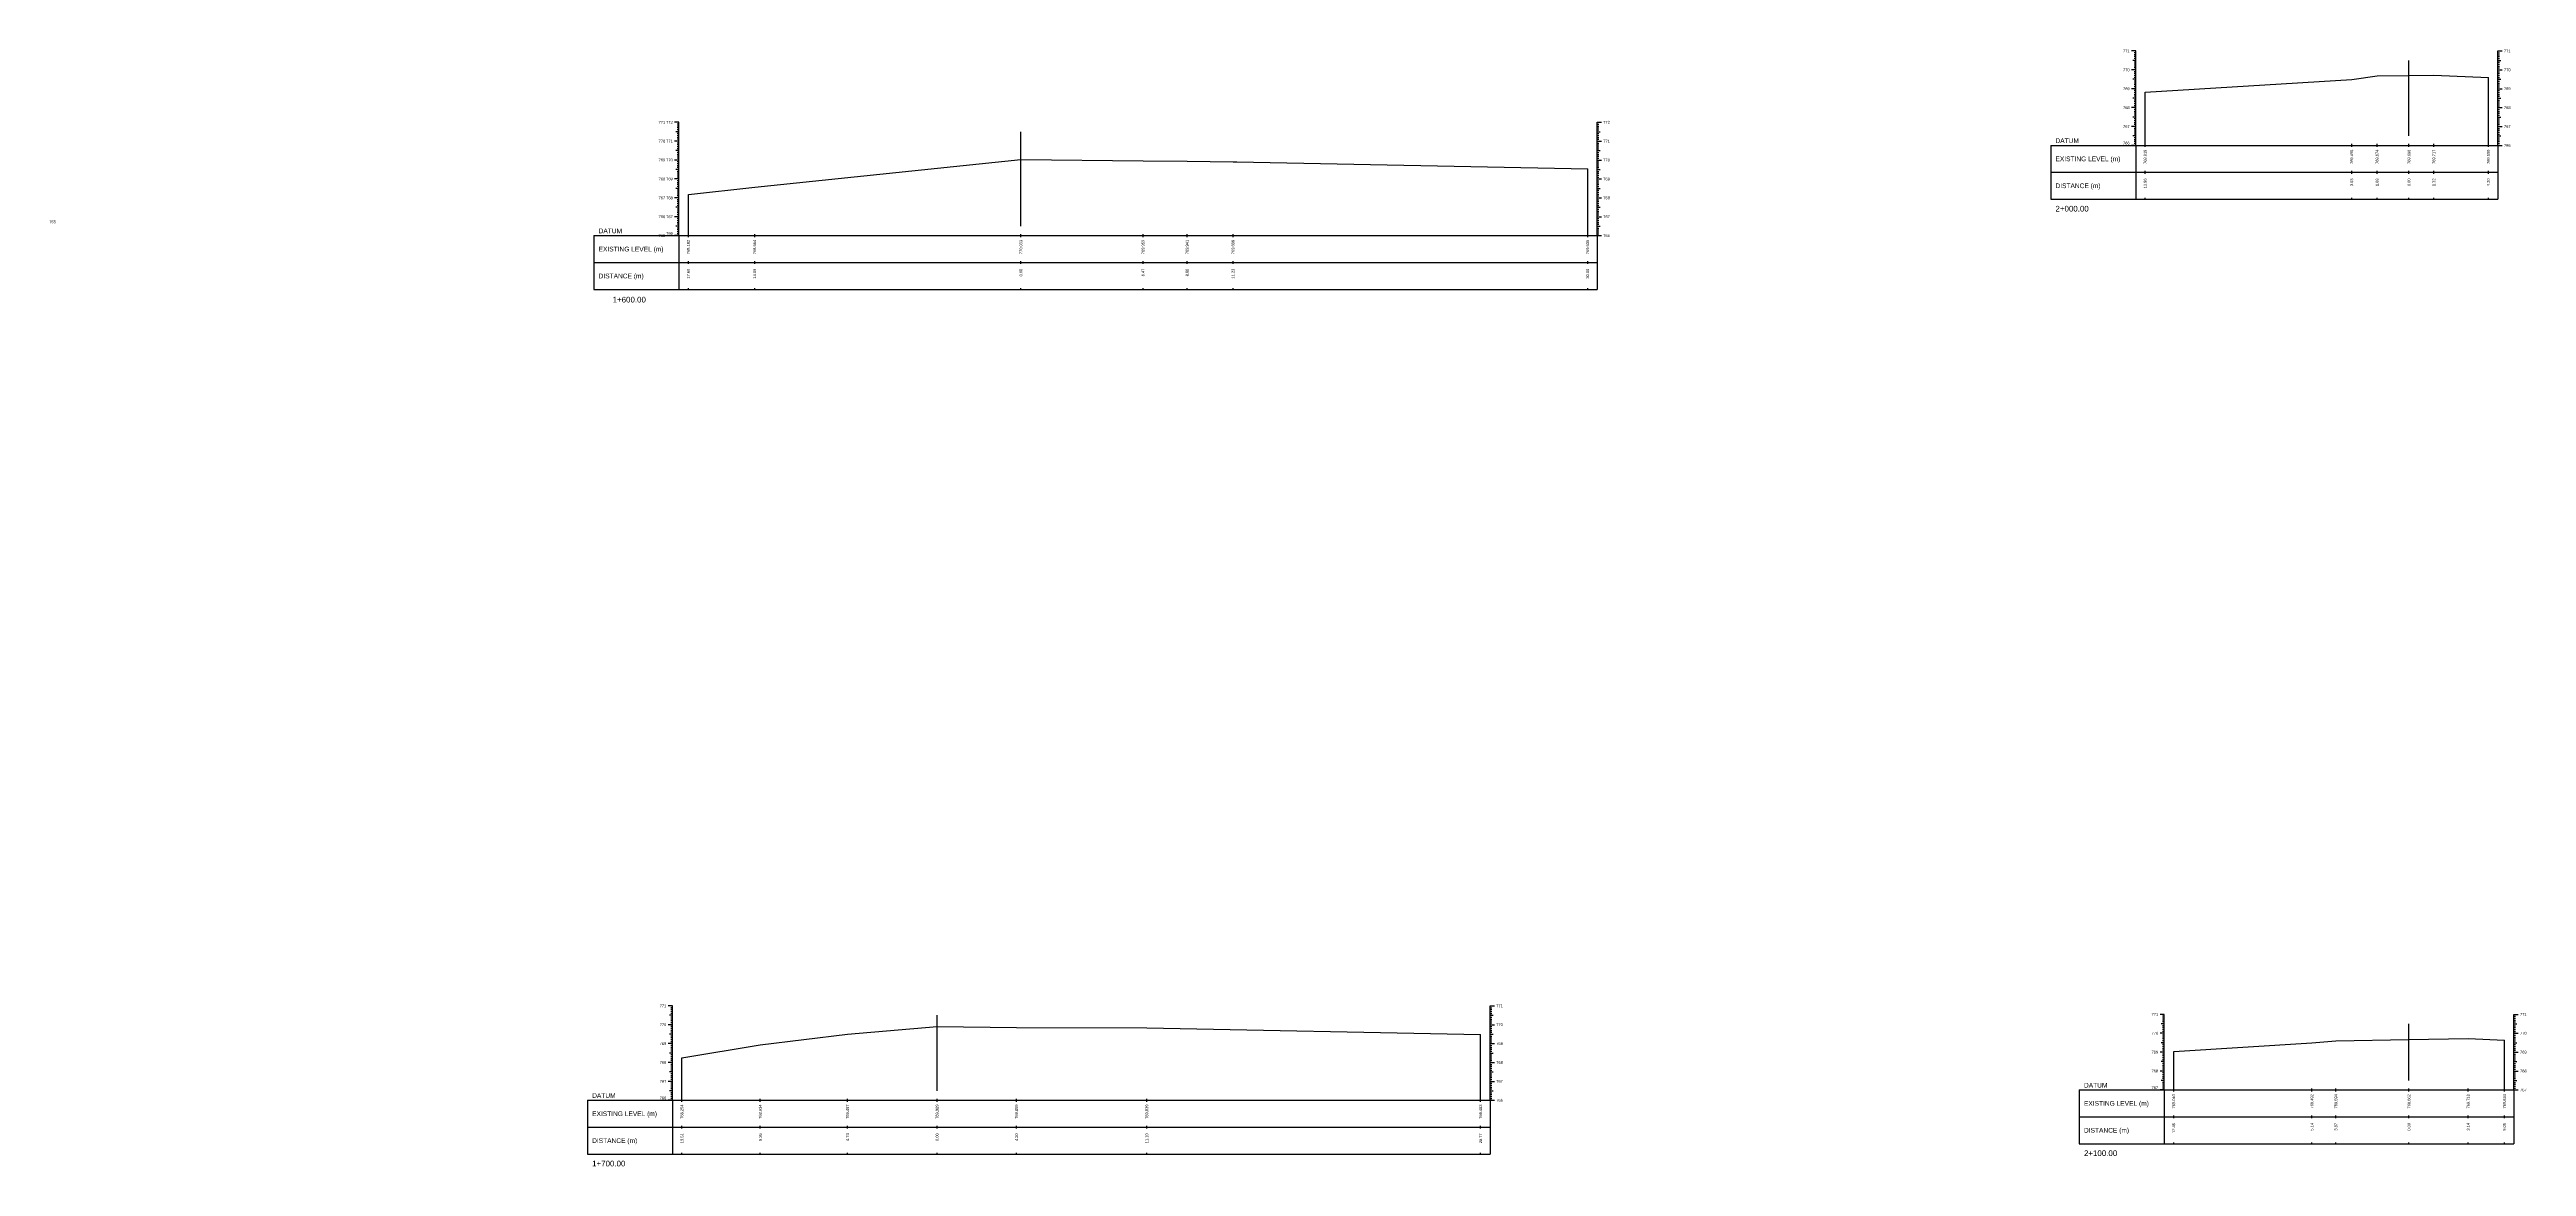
# Model space of a CAD drawing. Header units: millimetres. Extents: x 505 to 14020, y 627 to 6964.
# Drawn here: x 10877 to 12189, y 5704 to 6295 of the extents above; entities that cross this region are included whole.
import ezdxf
from ezdxf.enums import TextEntityAlignment as Align

# ---------------------------------------------------------------- set-up
doc = ezdxf.new("R2010")
doc.units = ezdxf.units.MM
for name, color, linetype in [('CL', 4, 'Continuous'), ('CS_Drawing', 7, 'Continuous'), ('GL', 3, 'Continuous')]:
    doc.layers.add(name, color=color, linetype=linetype)
doc.styles.get("Standard").update_dxf_attribs({"font": 'arial.ttf'})

msp = doc.modelspace()

# ---------------------------------------------------------------- linework, layer by layer
at = {"layer": 'CL', "ltscale": 10}
for p, q in [((12126.311, 6249.098), (12126.311, 6289.098)), ((11391.616, 6201.337), (11391.616, 6251.337)), ((11347.294, 5743.625), (11347.294, 5783.625)), ((12126.311, 5749.098), (12126.311, 5779.098))]:
    msp.add_line(p, q, dxfattribs=at)
at = {"layer": 'CS_Drawing'}
for p, q in [((11981.711, 6294.098), (11979.461, 6294.098)), ((11981.711, 6294.098), (11980.136, 6294.098)), ((11981.711, 6294.098), (11980.811, 6294.098)), ((11981.711, 6293.098), (11980.811, 6293.098)), ((11981.711, 6244.098), (11981.711, 6294.098)), ((12173.347, 6294.098), (12175.597, 6294.098)), ((12173.347, 6294.098), (12174.922, 6294.098)), ((12173.347, 6294.098), (12174.247, 6294.098)), ((12173.347, 6244.098), (12173.347, 6294.098)), ((12173.347, 6293.098), (12174.247, 6293.098)), ((11981.711, 6284.098), (11979.461, 6284.098)), ((11981.711, 6289.098), (11980.136, 6289.098)), ((11981.711, 6284.098), (11980.136, 6284.098)), ((11981.711, 6292.098), (11980.811, 6292.098)), ((11981.711, 6291.098), (11980.811, 6291.098)), ((11981.711, 6290.098), (11980.811, 6290.098)), ((11981.711, 6289.098), (11980.811, 6289.098)), ((11981.711, 6288.098), (11980.811, 6288.098)), ((11981.711, 6287.098), (11980.811, 6287.098)), ((11981.711, 6286.098), (11980.811, 6286.098)), ((11981.711, 6285.098), (11980.811, 6285.098)), ((11981.711, 6284.098), (11980.811, 6284.098)), ((11981.711, 6283.098), (11980.811, 6283.098)), ((11981.711, 6282.098), (11980.811, 6282.098)), ((11981.711, 6281.098), (11980.811, 6281.098)), ((11981.711, 6280.098), (11980.811, 6280.098)), ((12168.347, 6244.098), (12168.347, 6279.998)), ((12173.347, 6292.098), (12174.247, 6292.098)), ((12173.347, 6291.098), (12174.247, 6291.098)), ((12173.347, 6290.098), (12174.247, 6290.098)), ((12173.347, 6289.098), (12174.922, 6289.098)), ((12173.347, 6289.098), (12174.247, 6289.098)), ((12173.347, 6288.098), (12174.247, 6288.098)), ((12173.347, 6287.098), (12174.247, 6287.098)), ((12173.347, 6286.098), (12174.247, 6286.098)), ((12173.347, 6285.098), (12174.247, 6285.098)), ((12173.347, 6284.098), (12175.597, 6284.098)), ((12173.347, 6284.098), (12174.922, 6284.098)), ((12173.347, 6284.098), (12174.247, 6284.098)), ((12173.347, 6283.098), (12174.247, 6283.098)), ((12173.347, 6282.098), (12174.247, 6282.098)), ((12173.347, 6281.098), (12174.247, 6281.098)), ((12173.347, 6280.098), (12174.247, 6280.098)), ((11981.711, 6274.098), (11979.461, 6274.098)), ((11981.711, 6279.098), (11980.136, 6279.098)), ((11981.711, 6274.098), (11980.136, 6274.098)), ((11981.711, 6269.098), (11980.136, 6269.098)), ((11981.711, 6279.098), (11980.811, 6279.098)), ((11981.711, 6278.098), (11980.811, 6278.098)), ((11981.711, 6277.098), (11980.811, 6277.098)), ((11981.711, 6276.098), (11980.811, 6276.098)), ((11981.711, 6275.098), (11980.811, 6275.098)), ((11981.711, 6274.098), (11980.811, 6274.098)), ((11981.711, 6273.098), (11980.811, 6273.098)), ((11981.711, 6272.098), (11980.811, 6272.098)), ((11981.711, 6271.098), (11980.811, 6271.098)), ((11981.711, 6270.098), (11980.811, 6270.098)), ((11981.711, 6269.098), (11980.811, 6269.098)), ((11981.711, 6268.098), (11980.811, 6268.098)), ((11981.711, 6267.098), (11980.811, 6267.098)), ((11986.711, 6244.098), (11986.711, 6272.288)), ((12173.347, 6279.098), (12174.922, 6279.098)), ((12173.347, 6279.098), (12174.247, 6279.098)), ((12173.347, 6278.098), (12174.247, 6278.098)), ((12173.347, 6277.098), (12174.247, 6277.098)), ((12173.347, 6276.098), (12174.247, 6276.098)), ((12173.347, 6275.098), (12174.247, 6275.098)), ((12173.347, 6274.098), (12175.597, 6274.098)), ((12173.347, 6274.098), (12174.922, 6274.098)), ((12173.347, 6274.098), (12174.247, 6274.098)), ((12173.347, 6273.098), (12174.247, 6273.098)), ((12173.347, 6272.098), (12174.247, 6272.098)), ((12173.347, 6271.098), (12174.247, 6271.098)), ((12173.347, 6270.098), (12174.247, 6270.098)), ((12173.347, 6269.098), (12174.922, 6269.098)), ((12173.347, 6269.098), (12174.247, 6269.098)), ((12173.347, 6268.098), (12174.247, 6268.098)), ((12173.347, 6267.098), (12174.247, 6267.098)), ((11210.616, 6256.337), (11208.366, 6256.337)), ((11210.616, 6256.337), (11209.041, 6256.337)), ((11210.616, 6256.337), (11209.716, 6256.337)), ((11210.616, 6255.337), (11209.716, 6255.337)), ((11210.616, 6254.337), (11209.716, 6254.337)), ((11210.616, 6196.337), (11210.616, 6256.337)), ((11696.616, 6256.337), (11698.866, 6256.337)), ((11696.616, 6256.337), (11698.191, 6256.337)), ((11696.616, 6256.337), (11697.516, 6256.337)), ((11696.616, 6196.337), (11696.616, 6256.337)), ((11696.616, 6255.337), (11697.516, 6255.337)), ((11696.616, 6254.337), (11697.516, 6254.337)), ((11981.711, 6264.098), (11979.461, 6264.098)), ((11981.711, 6254.098), (11979.461, 6254.098)), ((11981.711, 6264.098), (11980.136, 6264.098)), ((11981.711, 6259.098), (11980.136, 6259.098)), ((11981.711, 6254.098), (11980.136, 6254.098)), ((11981.711, 6266.098), (11980.811, 6266.098)), ((11981.711, 6265.098), (11980.811, 6265.098)), ((11981.711, 6264.098), (11980.811, 6264.098)), ((11981.711, 6263.098), (11980.811, 6263.098)), ((11981.711, 6262.098), (11980.811, 6262.098)), ((11981.711, 6261.098), (11980.811, 6261.098)), ((11981.711, 6260.098), (11980.811, 6260.098)), ((11981.711, 6259.098), (11980.811, 6259.098)), ((11981.711, 6258.098), (11980.811, 6258.098)), ((11981.711, 6257.098), (11980.811, 6257.098)), ((11981.711, 6256.098), (11980.811, 6256.098)), ((11981.711, 6255.098), (11980.811, 6255.098)), ((11981.711, 6254.098), (11980.811, 6254.098)), ((12173.347, 6266.098), (12174.247, 6266.098)), ((12173.347, 6265.098), (12174.247, 6265.098)), ((12173.347, 6264.098), (12175.597, 6264.098)), ((12173.347, 6264.098), (12174.922, 6264.098)), ((12173.347, 6264.098), (12174.247, 6264.098)), ((12173.347, 6263.098), (12174.247, 6263.098)), ((12173.347, 6262.098), (12174.247, 6262.098)), ((12173.347, 6261.098), (12174.247, 6261.098)), ((12173.347, 6260.098), (12174.247, 6260.098)), ((12173.347, 6259.098), (12174.922, 6259.098)), ((12173.347, 6259.098), (12174.247, 6259.098)), ((12173.347, 6258.098), (12174.247, 6258.098)), ((12173.347, 6257.098), (12174.247, 6257.098)), ((12173.347, 6256.098), (12174.247, 6256.098)), ((12173.347, 6255.098), (12174.247, 6255.098)), ((12173.347, 6254.098), (12175.597, 6254.098)), ((12173.347, 6254.098), (12174.922, 6254.098)), ((12173.347, 6254.098), (12174.247, 6254.098)), ((11210.616, 6246.337), (11208.366, 6246.337)), ((11210.616, 6251.337), (11209.041, 6251.337)), ((11210.616, 6246.337), (11209.041, 6246.337)), ((11210.616, 6241.337), (11209.041, 6241.337)), ((11210.616, 6253.337), (11209.716, 6253.337)), ((11210.616, 6252.337), (11209.716, 6252.337)), ((11210.616, 6251.337), (11209.716, 6251.337)), ((11210.616, 6250.337), (11209.716, 6250.337)), ((11210.616, 6249.337), (11209.716, 6249.337)), ((11210.616, 6248.337), (11209.716, 6248.337)), ((11210.616, 6247.337), (11209.716, 6247.337)), ((11210.616, 6246.337), (11209.716, 6246.337)), ((11210.616, 6245.337), (11209.716, 6245.337)), ((11210.616, 6244.337), (11209.716, 6244.337)), ((11210.616, 6243.337), (11209.716, 6243.337)), ((11210.616, 6242.337), (11209.716, 6242.337)), ((11210.616, 6241.337), (11209.716, 6241.337)), ((11696.616, 6253.337), (11697.516, 6253.337)), ((11696.616, 6252.337), (11697.516, 6252.337)), ((11696.616, 6251.337), (11698.191, 6251.337)), ((11696.616, 6251.337), (11697.516, 6251.337)), ((11696.616, 6250.337), (11697.516, 6250.337)), ((11696.616, 6249.337), (11697.516, 6249.337)), ((11696.616, 6248.337), (11697.516, 6248.337)), ((11696.616, 6247.337), (11697.516, 6247.337)), ((11696.616, 6246.337), (11698.866, 6246.337)), ((11696.616, 6246.337), (11698.191, 6246.337)), ((11696.616, 6246.337), (11697.516, 6246.337)), ((11696.616, 6245.337), (11697.516, 6245.337)), ((11696.616, 6244.337), (11697.516, 6244.337)), ((11696.616, 6243.337), (11697.516, 6243.337)), ((11696.616, 6242.337), (11697.516, 6242.337)), ((11696.616, 6241.337), (11698.191, 6241.337)), ((11696.616, 6241.337), (11697.516, 6241.337)), ((11936.711, 6244.098), (11981.711, 6244.098)), ((11936.711, 6244.098), (11936.711, 6215.598)), ((11981.711, 6244.098), (11979.461, 6244.098)), ((11981.711, 6249.098), (11980.136, 6249.098)), ((11981.711, 6244.098), (11980.136, 6244.098)), ((11981.711, 6253.098), (11980.811, 6253.098)), ((11981.711, 6252.098), (11980.811, 6252.098)), ((11981.711, 6251.098), (11980.811, 6251.098)), ((11981.711, 6250.098), (11980.811, 6250.098)), ((11981.711, 6249.098), (11980.811, 6249.098)), ((11981.711, 6248.098), (11980.811, 6248.098)), ((11981.711, 6247.098), (11980.811, 6247.098)), ((11981.711, 6246.098), (11980.811, 6246.098)), ((11981.711, 6245.098), (11980.811, 6245.098)), ((11981.711, 6244.098), (11980.811, 6244.098)), ((11981.711, 6244.098), (12173.347, 6244.098)), ((11981.711, 6244.098), (11981.711, 6215.598)), ((11986.711, 6243.348), (11986.711, 6244.848)), ((12096.019, 6243.348), (12096.019, 6244.848)), ((12109.463, 6243.348), (12109.463, 6244.848)), ((12126.311, 6243.348), (12126.311, 6244.848)), ((12139.493, 6243.348), (12139.493, 6244.848)), ((12168.347, 6243.348), (12168.347, 6244.848)), ((12173.347, 6253.098), (12174.247, 6253.098)), ((12173.347, 6252.098), (12174.247, 6252.098)), ((12173.347, 6251.098), (12174.247, 6251.098)), ((12173.347, 6250.098), (12174.247, 6250.098)), ((12173.347, 6249.098), (12174.922, 6249.098)), ((12173.347, 6249.098), (12174.247, 6249.098)), ((12173.347, 6248.098), (12174.247, 6248.098)), ((12173.347, 6247.098), (12174.247, 6247.098)), ((12173.347, 6246.098), (12174.247, 6246.098)), ((12173.347, 6245.098), (12174.247, 6245.098)), ((12173.347, 6244.098), (12175.597, 6244.098)), ((12173.347, 6244.098), (12174.922, 6244.098)), ((12173.347, 6244.098), (12174.247, 6244.098)), ((12173.347, 6244.098), (12173.347, 6215.598)), ((11210.616, 6236.337), (11208.366, 6236.337)), ((11210.616, 6236.337), (11209.041, 6236.337)), ((11210.616, 6231.337), (11209.041, 6231.337)), ((11210.616, 6240.337), (11209.716, 6240.337)), ((11210.616, 6239.337), (11209.716, 6239.337)), ((11210.616, 6238.337), (11209.716, 6238.337)), ((11210.616, 6237.337), (11209.716, 6237.337)), ((11210.616, 6236.337), (11209.716, 6236.337)), ((11210.616, 6235.337), (11209.716, 6235.337)), ((11210.616, 6234.337), (11209.716, 6234.337)), ((11210.616, 6233.337), (11209.716, 6233.337)), ((11210.616, 6232.337), (11209.716, 6232.337)), ((11210.616, 6231.337), (11209.716, 6231.337)), ((11210.616, 6230.337), (11209.716, 6230.337)), ((11210.616, 6229.337), (11209.716, 6229.337)), ((11210.616, 6228.337), (11209.716, 6228.337)), ((11210.616, 6227.337), (11209.716, 6227.337)), ((11691.616, 6196.337), (11691.616, 6231.687)), ((11696.616, 6240.337), (11697.516, 6240.337)), ((11696.616, 6239.337), (11697.516, 6239.337)), ((11696.616, 6238.337), (11697.516, 6238.337)), ((11696.616, 6237.337), (11697.516, 6237.337)), ((11696.616, 6236.337), (11698.866, 6236.337)), ((11696.616, 6236.337), (11698.191, 6236.337)), ((11696.616, 6236.337), (11697.516, 6236.337)), ((11696.616, 6235.337), (11697.516, 6235.337)), ((11696.616, 6234.337), (11697.516, 6234.337)), ((11696.616, 6233.337), (11697.516, 6233.337)), ((11696.616, 6232.337), (11697.516, 6232.337)), ((11696.616, 6231.337), (11698.191, 6231.337)), ((11696.616, 6231.337), (11697.516, 6231.337)), ((11696.616, 6230.337), (11697.516, 6230.337)), ((11696.616, 6229.337), (11697.516, 6229.337)), ((11696.616, 6228.337), (11697.516, 6228.337)), ((11696.616, 6227.337), (11697.516, 6227.337)), ((11936.711, 6229.848), (11981.711, 6229.848)), ((11981.711, 6229.848), (12173.347, 6229.848)), ((11981.711, 6229.848), (12173.347, 6229.848)), ((11986.711, 6229.098), (11986.711, 6230.598)), ((12096.019, 6229.098), (12096.019, 6230.598)), ((12109.463, 6229.098), (12109.463, 6230.598)), ((12126.311, 6229.098), (12126.311, 6230.598)), ((12139.493, 6229.098), (12139.493, 6230.598)), ((12168.347, 6229.098), (12168.347, 6230.598)), ((11210.616, 6226.337), (11208.366, 6226.337)), ((11210.616, 6216.337), (11208.366, 6216.337)), ((11210.616, 6226.337), (11209.041, 6226.337)), ((11210.616, 6221.337), (11209.041, 6221.337)), ((11210.616, 6216.337), (11209.041, 6216.337)), ((11210.616, 6226.337), (11209.716, 6226.337)), ((11210.616, 6225.337), (11209.716, 6225.337)), ((11210.616, 6224.337), (11209.716, 6224.337)), ((11210.616, 6223.337), (11209.716, 6223.337)), ((11210.616, 6222.337), (11209.716, 6222.337)), ((11210.616, 6221.337), (11209.716, 6221.337)), ((11210.616, 6220.337), (11209.716, 6220.337)), ((11210.616, 6219.337), (11209.716, 6219.337)), ((11210.616, 6218.337), (11209.716, 6218.337)), ((11210.616, 6217.337), (11209.716, 6217.337)), ((11210.616, 6216.337), (11209.716, 6216.337)), ((11210.616, 6215.337), (11209.716, 6215.337)), ((11210.616, 6214.337), (11209.716, 6214.337)), ((11215.616, 6196.337), (11215.616, 6218.157)), ((11696.616, 6226.337), (11698.866, 6226.337)), ((11696.616, 6226.337), (11698.191, 6226.337)), ((11696.616, 6226.337), (11697.516, 6226.337)), ((11696.616, 6225.337), (11697.516, 6225.337)), ((11696.616, 6224.337), (11697.516, 6224.337)), ((11696.616, 6223.337), (11697.516, 6223.337)), ((11696.616, 6222.337), (11697.516, 6222.337)), ((11696.616, 6221.337), (11698.191, 6221.337)), ((11696.616, 6221.337), (11697.516, 6221.337)), ((11696.616, 6220.337), (11697.516, 6220.337)), ((11696.616, 6219.337), (11697.516, 6219.337)), ((11696.616, 6218.337), (11697.516, 6218.337)), ((11696.616, 6217.337), (11697.516, 6217.337)), ((11696.616, 6216.337), (11698.866, 6216.337)), ((11696.616, 6216.337), (11698.191, 6216.337)), ((11696.616, 6216.337), (11697.516, 6216.337)), ((11696.616, 6215.337), (11697.516, 6215.337)), ((11696.616, 6214.337), (11697.516, 6214.337)), ((11936.711, 6215.598), (11981.711, 6215.598)), ((11981.711, 6215.598), (12173.347, 6215.598)), ((11986.711, 6215.598), (11986.711, 6216.348)), ((12096.019, 6215.598), (12096.019, 6216.348)), ((12109.463, 6215.598), (12109.463, 6216.348)), ((12126.311, 6215.598), (12126.311, 6216.348)), ((12139.493, 6215.598), (12139.493, 6216.348)), ((12168.347, 6215.598), (12168.347, 6216.348)), ((11210.616, 6206.337), (11208.366, 6206.337)), ((11210.616, 6211.337), (11209.041, 6211.337)), ((11210.616, 6206.337), (11209.041, 6206.337)), ((11210.616, 6201.337), (11209.041, 6201.337)), ((11210.616, 6213.337), (11209.716, 6213.337)), ((11210.616, 6212.337), (11209.716, 6212.337)), ((11210.616, 6211.337), (11209.716, 6211.337)), ((11210.616, 6210.337), (11209.716, 6210.337)), ((11210.616, 6209.337), (11209.716, 6209.337)), ((11210.616, 6208.337), (11209.716, 6208.337)), ((11210.616, 6207.337), (11209.716, 6207.337)), ((11210.616, 6206.337), (11209.716, 6206.337)), ((11210.616, 6205.337), (11209.716, 6205.337)), ((11210.616, 6204.337), (11209.716, 6204.337)), ((11210.616, 6203.337), (11209.716, 6203.337)), ((11210.616, 6202.337), (11209.716, 6202.337)), ((11210.616, 6201.337), (11209.716, 6201.337)), ((11696.616, 6213.337), (11697.516, 6213.337)), ((11696.616, 6212.337), (11697.516, 6212.337)), ((11696.616, 6211.337), (11698.191, 6211.337)), ((11696.616, 6211.337), (11697.516, 6211.337)), ((11696.616, 6210.337), (11697.516, 6210.337)), ((11696.616, 6209.337), (11697.516, 6209.337)), ((11696.616, 6208.337), (11697.516, 6208.337)), ((11696.616, 6207.337), (11697.516, 6207.337)), ((11696.616, 6206.337), (11698.866, 6206.337)), ((11696.616, 6206.337), (11698.191, 6206.337)), ((11696.616, 6206.337), (11697.516, 6206.337)), ((11696.616, 6205.337), (11697.516, 6205.337)), ((11696.616, 6204.337), (11697.516, 6204.337)), ((11696.616, 6203.337), (11697.516, 6203.337)), ((11696.616, 6202.337), (11697.516, 6202.337)), ((11696.616, 6201.337), (11698.191, 6201.337)), ((11696.616, 6201.337), (11697.516, 6201.337)), ((11165.616, 6196.337), (11210.616, 6196.337)), ((11165.616, 6196.337), (11165.616, 6167.837)), ((11196.616, 6196.337), (11198.866, 6196.337)), ((11196.616, 6196.337), (11198.191, 6196.337)), ((11196.616, 6196.337), (11197.516, 6196.337)), ((11210.616, 6196.337), (11208.366, 6196.337)), ((11210.616, 6196.337), (11209.041, 6196.337)), ((11210.616, 6200.337), (11209.716, 6200.337)), ((11210.616, 6199.337), (11209.716, 6199.337)), ((11210.616, 6198.337), (11209.716, 6198.337)), ((11210.616, 6197.337), (11209.716, 6197.337)), ((11210.616, 6196.337), (11209.716, 6196.337)), ((11210.616, 6196.337), (11696.616, 6196.337)), ((11210.616, 6196.337), (11210.616, 6167.837)), ((11215.616, 6195.587), (11215.616, 6197.087)), ((11250.716, 6195.587), (11250.716, 6197.087)), ((11391.612, 6195.587), (11391.612, 6197.087)), ((11456.289, 6195.587), (11456.289, 6197.087)), ((11479.62, 6195.587), (11479.62, 6197.087)), ((11503.899, 6195.587), (11503.899, 6197.087)), ((11691.616, 6195.587), (11691.616, 6197.087)), ((11696.616, 6200.337), (11697.516, 6200.337)), ((11696.616, 6199.337), (11697.516, 6199.337)), ((11696.616, 6198.337), (11697.516, 6198.337)), ((11696.616, 6197.337), (11697.516, 6197.337)), ((11696.616, 6196.337), (11698.866, 6196.337)), ((11696.616, 6196.337), (11698.191, 6196.337)), ((11696.616, 6196.337), (11697.516, 6196.337)), ((11696.616, 6196.337), (11696.616, 6167.837)), ((11165.616, 6182.087), (11210.616, 6182.087)), ((11210.616, 6182.087), (11696.616, 6182.087)), ((11210.616, 6182.087), (11696.616, 6182.087)), ((11215.616, 6181.337), (11215.616, 6182.837)), ((11250.716, 6181.337), (11250.716, 6182.837)), ((11391.612, 6181.337), (11391.612, 6182.837)), ((11456.289, 6181.337), (11456.289, 6182.837)), ((11479.62, 6181.337), (11479.62, 6182.837)), ((11503.899, 6181.337), (11503.899, 6182.837)), ((11691.616, 6181.337), (11691.616, 6182.837)), ((11165.616, 6167.837), (11210.616, 6167.837)), ((11210.616, 6167.837), (11696.616, 6167.837)), ((11215.616, 6167.837), (11215.616, 6168.587)), ((11250.716, 6167.837), (11250.716, 6168.587)), ((11391.612, 6167.837), (11391.612, 6168.587)), ((11456.289, 6167.837), (11456.289, 6168.587)), ((11479.62, 6167.837), (11479.62, 6168.587)), ((11503.899, 6167.837), (11503.899, 6168.587)), ((11691.616, 6167.837), (11691.616, 6168.587)), ((11207.194, 5788.625), (11204.944, 5788.625)), ((11207.194, 5788.625), (11205.619, 5788.625)), ((11207.194, 5783.625), (11205.619, 5783.625)), ((11207.194, 5788.625), (11206.294, 5788.625)), ((11207.194, 5787.625), (11206.294, 5787.625)), ((11207.194, 5786.625), (11206.294, 5786.625)), ((11207.194, 5785.625), (11206.294, 5785.625)), ((11207.194, 5784.625), (11206.294, 5784.625)), ((11207.194, 5783.625), (11206.294, 5783.625)), ((11207.194, 5782.625), (11206.294, 5782.625)), ((11207.194, 5781.625), (11206.294, 5781.625)), ((11207.194, 5738.625), (11207.194, 5788.625)), ((11639.97, 5788.625), (11642.22, 5788.625)), ((11639.97, 5788.625), (11641.545, 5788.625)), ((11639.97, 5788.625), (11640.87, 5788.625)), ((11639.97, 5738.625), (11639.97, 5788.625)), ((11639.97, 5787.625), (11640.87, 5787.625)), ((11639.97, 5786.625), (11640.87, 5786.625)), ((11639.97, 5785.625), (11640.87, 5785.625)), ((11639.97, 5784.625), (11640.87, 5784.625)), ((11639.97, 5783.625), (11641.545, 5783.625)), ((11639.97, 5783.625), (11640.87, 5783.625)), ((11639.97, 5782.625), (11640.87, 5782.625)), ((11639.97, 5781.625), (11640.87, 5781.625)), ((11996.811, 5784.098), (11994.561, 5784.098)), ((11996.811, 5784.098), (11995.236, 5784.098)), ((11996.811, 5783.098), (11995.911, 5783.098)), ((11996.811, 5782.098), (11995.911, 5782.098)), ((11996.811, 5744.098), (11996.811, 5784.098)), ((12181.841, 5784.098), (12184.091, 5784.098)), ((12181.841, 5784.098), (12183.416, 5784.098)), ((12181.841, 5744.098), (12181.841, 5784.098)), ((12181.841, 5783.098), (12182.741, 5783.098)), ((12181.841, 5782.098), (12182.741, 5782.098)), ((11207.194, 5778.625), (11204.944, 5778.625)), ((11207.194, 5768.625), (11204.944, 5768.625)), ((11207.194, 5778.625), (11205.619, 5778.625)), ((11207.194, 5773.625), (11205.619, 5773.625)), ((11207.194, 5768.625), (11205.619, 5768.625)), ((11207.194, 5780.625), (11206.294, 5780.625)), ((11207.194, 5779.625), (11206.294, 5779.625)), ((11207.194, 5778.625), (11206.294, 5778.625)), ((11207.194, 5777.625), (11206.294, 5777.625)), ((11207.194, 5776.625), (11206.294, 5776.625)), ((11207.194, 5775.625), (11206.294, 5775.625)), ((11207.194, 5774.625), (11206.294, 5774.625)), ((11207.194, 5773.625), (11206.294, 5773.625)), ((11207.194, 5772.625), (11206.294, 5772.625)), ((11207.194, 5771.625), (11206.294, 5771.625)), ((11207.194, 5770.625), (11206.294, 5770.625)), ((11207.194, 5769.625), (11206.294, 5769.625)), ((11207.194, 5768.625), (11206.294, 5768.625)), ((11634.97, 5738.625), (11634.97, 5773.455)), ((11639.97, 5780.625), (11640.87, 5780.625)), ((11639.97, 5779.625), (11640.87, 5779.625)), ((11639.97, 5778.625), (11642.22, 5778.625)), ((11639.97, 5778.625), (11641.545, 5778.625)), ((11639.97, 5778.625), (11640.87, 5778.625)), ((11639.97, 5777.625), (11640.87, 5777.625)), ((11639.97, 5776.625), (11640.87, 5776.625)), ((11639.97, 5775.625), (11640.87, 5775.625)), ((11639.97, 5774.625), (11640.87, 5774.625)), ((11639.97, 5773.625), (11641.545, 5773.625)), ((11639.97, 5773.625), (11640.87, 5773.625)), ((11639.97, 5772.625), (11640.87, 5772.625)), ((11639.97, 5771.625), (11640.87, 5771.625)), ((11639.97, 5770.625), (11640.87, 5770.625)), ((11639.97, 5769.625), (11640.87, 5769.625)), ((11639.97, 5768.625), (11642.22, 5768.625)), ((11639.97, 5768.625), (11641.545, 5768.625)), ((11639.97, 5768.625), (11640.87, 5768.625)), ((11996.811, 5774.098), (11994.561, 5774.098)), ((11996.811, 5779.098), (11995.236, 5779.098)), ((11996.811, 5774.098), (11995.236, 5774.098)), ((11996.811, 5769.098), (11995.236, 5769.098)), ((11996.811, 5781.098), (11995.911, 5781.098)), ((11996.811, 5780.098), (11995.911, 5780.098)), ((11996.811, 5779.098), (11995.911, 5779.098)), ((11996.811, 5778.098), (11995.911, 5778.098)), ((11996.811, 5777.098), (11995.911, 5777.098)), ((11996.811, 5776.098), (11995.911, 5776.098)), ((11996.811, 5775.098), (11995.911, 5775.098)), ((11996.811, 5774.098), (11995.911, 5774.098)), ((11996.811, 5773.098), (11995.911, 5773.098)), ((11996.811, 5772.098), (11995.911, 5772.098)), ((11996.811, 5771.098), (11995.911, 5771.098)), ((11996.811, 5770.098), (11995.911, 5770.098)), ((11996.811, 5769.098), (11995.911, 5769.098)), ((12176.841, 5744.098), (12176.841, 5770.438)), ((12181.841, 5781.098), (12182.741, 5781.098)), ((12181.841, 5780.098), (12182.741, 5780.098)), ((12181.841, 5779.098), (12183.416, 5779.098)), ((12181.841, 5779.098), (12182.741, 5779.098)), ((12181.841, 5778.098), (12182.741, 5778.098)), ((12181.841, 5777.098), (12182.741, 5777.098)), ((12181.841, 5776.098), (12182.741, 5776.098)), ((12181.841, 5775.098), (12182.741, 5775.098)), ((12181.841, 5774.098), (12184.091, 5774.098)), ((12181.841, 5774.098), (12183.416, 5774.098)), ((12181.841, 5774.098), (12182.741, 5774.098)), ((12181.841, 5773.098), (12182.741, 5773.098)), ((12181.841, 5772.098), (12182.741, 5772.098)), ((12181.841, 5771.098), (12182.741, 5771.098)), ((12181.841, 5770.098), (12182.741, 5770.098)), ((12181.841, 5769.098), (12183.416, 5769.098)), ((12181.841, 5769.098), (12182.741, 5769.098)), ((11207.194, 5758.625), (11204.944, 5758.625)), ((11207.194, 5763.625), (11205.619, 5763.625)), ((11207.194, 5758.625), (11205.619, 5758.625)), ((11207.194, 5767.625), (11206.294, 5767.625)), ((11207.194, 5766.625), (11206.294, 5766.625)), ((11207.194, 5765.625), (11206.294, 5765.625)), ((11207.194, 5764.625), (11206.294, 5764.625)), ((11207.194, 5763.625), (11206.294, 5763.625)), ((11207.194, 5762.625), (11206.294, 5762.625)), ((11207.194, 5761.625), (11206.294, 5761.625)), ((11207.194, 5760.625), (11206.294, 5760.625)), ((11207.194, 5759.625), (11206.294, 5759.625)), ((11207.194, 5758.625), (11206.294, 5758.625)), ((11207.194, 5757.625), (11206.294, 5757.625)), ((11207.194, 5756.625), (11206.294, 5756.625)), ((11207.194, 5755.625), (11206.294, 5755.625)), ((11212.194, 5738.625), (11212.194, 5761.165)), ((11639.97, 5767.625), (11640.87, 5767.625)), ((11639.97, 5766.625), (11640.87, 5766.625)), ((11639.97, 5765.625), (11640.87, 5765.625)), ((11639.97, 5764.625), (11640.87, 5764.625)), ((11639.97, 5763.625), (11641.545, 5763.625)), ((11639.97, 5763.625), (11640.87, 5763.625)), ((11639.97, 5762.625), (11640.87, 5762.625)), ((11639.97, 5761.625), (11640.87, 5761.625)), ((11639.97, 5760.625), (11640.87, 5760.625)), ((11639.97, 5759.625), (11640.87, 5759.625)), ((11639.97, 5758.625), (11642.22, 5758.625)), ((11639.97, 5758.625), (11641.545, 5758.625)), ((11639.97, 5758.625), (11640.87, 5758.625)), ((11639.97, 5757.625), (11640.87, 5757.625)), ((11639.97, 5756.625), (11640.87, 5756.625)), ((11639.97, 5755.625), (11640.87, 5755.625)), ((11996.811, 5764.098), (11994.561, 5764.098)), ((11996.811, 5764.098), (11995.236, 5764.098)), ((11996.811, 5759.098), (11995.236, 5759.098)), ((11996.811, 5768.098), (11995.911, 5768.098)), ((11996.811, 5767.098), (11995.911, 5767.098)), ((11996.811, 5766.098), (11995.911, 5766.098)), ((11996.811, 5765.098), (11995.911, 5765.098)), ((11996.811, 5764.098), (11995.911, 5764.098)), ((11996.811, 5763.098), (11995.911, 5763.098)), ((11996.811, 5762.098), (11995.911, 5762.098)), ((11996.811, 5761.098), (11995.911, 5761.098)), ((11996.811, 5760.098), (11995.911, 5760.098)), ((11996.811, 5759.098), (11995.911, 5759.098)), ((11996.811, 5758.098), (11995.911, 5758.098)), ((11996.811, 5757.098), (11995.911, 5757.098)), ((11996.811, 5756.098), (11995.911, 5756.098)), ((12001.811, 5744.098), (12001.811, 5764.498)), ((12181.841, 5768.098), (12182.741, 5768.098)), ((12181.841, 5767.098), (12182.741, 5767.098)), ((12181.841, 5766.098), (12182.741, 5766.098)), ((12181.841, 5765.098), (12182.741, 5765.098)), ((12181.841, 5764.098), (12184.091, 5764.098)), ((12181.841, 5764.098), (12183.416, 5764.098)), ((12181.841, 5764.098), (12182.741, 5764.098)), ((12181.841, 5763.098), (12182.741, 5763.098)), ((12181.841, 5762.098), (12182.741, 5762.098)), ((12181.841, 5761.098), (12182.741, 5761.098)), ((12181.841, 5760.098), (12182.741, 5760.098)), ((12181.841, 5759.098), (12183.416, 5759.098)), ((12181.841, 5759.098), (12182.741, 5759.098)), ((12181.841, 5758.098), (12182.741, 5758.098)), ((12181.841, 5757.098), (12182.741, 5757.098)), ((12181.841, 5756.098), (12182.741, 5756.098)), ((11207.194, 5748.625), (11204.944, 5748.625)), ((11207.194, 5753.625), (11205.619, 5753.625)), ((11207.194, 5748.625), (11205.619, 5748.625)), ((11207.194, 5743.625), (11205.619, 5743.625)), ((11207.194, 5754.625), (11206.294, 5754.625)), ((11207.194, 5753.625), (11206.294, 5753.625)), ((11207.194, 5752.625), (11206.294, 5752.625)), ((11207.194, 5751.625), (11206.294, 5751.625)), ((11207.194, 5750.625), (11206.294, 5750.625)), ((11207.194, 5749.625), (11206.294, 5749.625)), ((11207.194, 5748.625), (11206.294, 5748.625)), ((11207.194, 5747.625), (11206.294, 5747.625)), ((11207.194, 5746.625), (11206.294, 5746.625)), ((11207.194, 5745.625), (11206.294, 5745.625)), ((11207.194, 5744.625), (11206.294, 5744.625)), ((11207.194, 5743.625), (11206.294, 5743.625)), ((11207.194, 5742.625), (11206.294, 5742.625)), ((11639.97, 5754.625), (11640.87, 5754.625)), ((11639.97, 5753.625), (11641.545, 5753.625)), ((11639.97, 5753.625), (11640.87, 5753.625)), ((11639.97, 5752.625), (11640.87, 5752.625)), ((11639.97, 5751.625), (11640.87, 5751.625)), ((11639.97, 5750.625), (11640.87, 5750.625)), ((11639.97, 5749.625), (11640.87, 5749.625)), ((11639.97, 5748.625), (11642.22, 5748.625)), ((11639.97, 5748.625), (11641.545, 5748.625)), ((11639.97, 5748.625), (11640.87, 5748.625)), ((11639.97, 5747.625), (11640.87, 5747.625)), ((11639.97, 5746.625), (11640.87, 5746.625)), ((11639.97, 5745.625), (11640.87, 5745.625)), ((11639.97, 5744.625), (11640.87, 5744.625)), ((11639.97, 5743.625), (11641.545, 5743.625)), ((11639.97, 5743.625), (11640.87, 5743.625)), ((11639.97, 5742.625), (11640.87, 5742.625)), ((11951.811, 5744.098), (11996.811, 5744.098)), ((11951.811, 5744.098), (11951.811, 5715.598)), ((11996.811, 5754.098), (11994.561, 5754.098)), ((11996.811, 5744.098), (11994.561, 5744.098)), ((11996.811, 5754.098), (11995.236, 5754.098)), ((11996.811, 5749.098), (11995.236, 5749.098)), ((11996.811, 5744.098), (11995.236, 5744.098)), ((11996.811, 5755.098), (11995.911, 5755.098)), ((11996.811, 5754.098), (11995.911, 5754.098)), ((11996.811, 5753.098), (11995.911, 5753.098)), ((11996.811, 5752.098), (11995.911, 5752.098)), ((11996.811, 5751.098), (11995.911, 5751.098)), ((11996.811, 5750.098), (11995.911, 5750.098)), ((11996.811, 5749.098), (11995.911, 5749.098)), ((11996.811, 5748.098), (11995.911, 5748.098)), ((11996.811, 5747.098), (11995.911, 5747.098)), ((11996.811, 5746.098), (11995.911, 5746.098)), ((11996.811, 5745.098), (11995.911, 5745.098)), ((11996.811, 5744.098), (11995.911, 5744.098)), ((11996.811, 5744.098), (12181.841, 5744.098)), ((11996.811, 5744.098), (11996.811, 5715.598)), ((12001.811, 5743.348), (12001.811, 5744.848)), ((12074.954, 5743.348), (12074.954, 5744.848)), ((12087.625, 5743.348), (12087.625, 5744.848)), ((12126.311, 5743.348), (12126.311, 5744.848)), ((12157.685, 5743.348), (12157.685, 5744.848)), ((12176.841, 5743.348), (12176.841, 5744.848)), ((12181.841, 5755.098), (12182.741, 5755.098)), ((12181.841, 5754.098), (12184.091, 5754.098)), ((12181.841, 5754.098), (12183.416, 5754.098)), ((12181.841, 5754.098), (12182.741, 5754.098)), ((12181.841, 5753.098), (12182.741, 5753.098)), ((12181.841, 5752.098), (12182.741, 5752.098)), ((12181.841, 5751.098), (12182.741, 5751.098)), ((12181.841, 5750.098), (12182.741, 5750.098)), ((12181.841, 5749.098), (12183.416, 5749.098)), ((12181.841, 5749.098), (12182.741, 5749.098)), ((12181.841, 5748.098), (12182.741, 5748.098)), ((12181.841, 5747.098), (12182.741, 5747.098)), ((12181.841, 5746.098), (12182.741, 5746.098)), ((12181.841, 5745.098), (12182.741, 5745.098)), ((12181.841, 5744.098), (12184.091, 5744.098)), ((12181.841, 5744.098), (12183.416, 5744.098)), ((12181.841, 5744.098), (12182.741, 5744.098)), ((12181.841, 5744.098), (12181.841, 5715.598)), ((11162.194, 5738.625), (11207.194, 5738.625)), ((11162.194, 5738.625), (11162.194, 5710.125)), ((11207.194, 5738.625), (11204.944, 5738.625)), ((11207.194, 5738.625), (11205.619, 5738.625)), ((11207.194, 5741.625), (11206.294, 5741.625)), ((11207.194, 5740.625), (11206.294, 5740.625)), ((11207.194, 5739.625), (11206.294, 5739.625)), ((11207.194, 5738.625), (11206.294, 5738.625)), ((11207.194, 5738.625), (11639.97, 5738.625)), ((11207.194, 5738.625), (11207.194, 5710.125)), ((11212.194, 5737.875), (11212.194, 5739.375)), ((11253.685, 5737.875), (11253.685, 5739.375)), ((11299.849, 5737.875), (11299.849, 5739.375)), ((11347.293, 5737.875), (11347.293, 5739.375)), ((11389.333, 5737.875), (11389.333, 5739.375)), ((11458.265, 5737.875), (11458.265, 5739.375)), ((11634.97, 5737.875), (11634.97, 5739.375)), ((11639.97, 5741.625), (11640.87, 5741.625)), ((11639.97, 5740.625), (11640.87, 5740.625)), ((11639.97, 5739.625), (11640.87, 5739.625)), ((11639.97, 5738.625), (11642.22, 5738.625)), ((11639.97, 5738.625), (11641.545, 5738.625)), ((11639.97, 5738.625), (11640.87, 5738.625)), ((11639.97, 5738.625), (11639.97, 5710.125)), ((11951.811, 5729.848), (11996.811, 5729.848)), ((11996.811, 5729.848), (12181.841, 5729.848)), ((11996.811, 5729.848), (12181.841, 5729.848)), ((12001.811, 5729.098), (12001.811, 5730.598)), ((12074.954, 5729.098), (12074.954, 5730.598)), ((12087.625, 5729.098), (12087.625, 5730.598)), ((12126.311, 5729.098), (12126.311, 5730.598)), ((12157.685, 5729.098), (12157.685, 5730.598)), ((12176.841, 5729.098), (12176.841, 5730.598)), ((11162.194, 5724.375), (11207.194, 5724.375)), ((11207.194, 5724.375), (11639.97, 5724.375)), ((11207.194, 5724.375), (11639.97, 5724.375)), ((11212.194, 5723.625), (11212.194, 5725.125)), ((11253.685, 5723.625), (11253.685, 5725.125)), ((11299.849, 5723.625), (11299.849, 5725.125)), ((11347.293, 5723.625), (11347.293, 5725.125)), ((11389.333, 5723.625), (11389.333, 5725.125)), ((11458.265, 5723.625), (11458.265, 5725.125)), ((11634.97, 5723.625), (11634.97, 5725.125)), ((12001.811, 5715.598), (12001.811, 5716.348)), ((12074.954, 5715.598), (12074.954, 5716.348)), ((12087.625, 5715.598), (12087.625, 5716.348)), ((12126.311, 5715.598), (12126.311, 5716.348)), ((12157.685, 5715.598), (12157.685, 5716.348)), ((12176.841, 5715.598), (12176.841, 5716.348)), ((11162.194, 5710.125), (11207.194, 5710.125)), ((11207.194, 5710.125), (11639.97, 5710.125)), ((11212.194, 5710.125), (11212.194, 5710.875)), ((11253.685, 5710.125), (11253.685, 5710.875)), ((11299.849, 5710.125), (11299.849, 5710.875)), ((11347.293, 5710.125), (11347.293, 5710.875)), ((11389.333, 5710.125), (11389.333, 5710.875)), ((11458.265, 5710.125), (11458.265, 5710.875)), ((11634.97, 5710.125), (11634.97, 5710.875)), ((11951.811, 5715.598), (11996.811, 5715.598)), ((11996.811, 5715.598), (12181.841, 5715.598))]:
    msp.add_line(p, q, dxfattribs=at)
at = {"layer": 'GL'}
for points in [[(11986.711, 6272.288), (12096.019, 6279.048), (12109.463, 6280.838), (12126.311, 6281.078), (12139.493, 6281.268), (12168.347, 6279.998)], [(11215.616, 6218.157), (11250.716, 6221.977), (11391.612, 6236.667), (11456.289, 6235.927), (11479.62, 6235.747), (11503.899, 6235.327), (11505.895, 6235.437), (11691.616, 6231.687)], [(11212.194, 5761.165), (11253.685, 5767.965), (11299.849, 5773.595), (11347.293, 5777.715), (11389.333, 5777.215), (11458.265, 5777.015), (11634.97, 5773.455)], [(12001.811, 5764.498), (12074.954, 5769.018), (12087.625, 5770.038), (12126.311, 5770.718), (12157.685, 5771.278), (12176.841, 5770.438)]]:
    msp.add_lwpolyline(points, dxfattribs=at)

# ---------------------------------------------------------------- texts
at = {"layer": 'CS_Drawing'}
for s, p in [('771', (11978.461, 6294.098)), ('770', (11978.461, 6284.098)), ('769', (11978.461, 6274.098)), ('772', (11207.366, 6256.337)), ('768', (11978.461, 6264.098)), ('767', (11978.461, 6254.098)), ('771', (11207.366, 6246.337)), ('770', (11207.366, 6236.337)), ('769', (11207.366, 6226.337)), ('768', (11207.366, 6216.337)), ('767', (11207.366, 6206.337)), ('771', (11203.944, 5788.625)), ('771', (11993.561, 5784.098)), ('770', (11203.944, 5778.625)), ('769', (11203.944, 5768.625)), ('770', (11993.561, 5774.098)), ('768', (11203.944, 5758.625)), ('769', (11993.561, 5764.098)), ('767', (11203.944, 5748.625)), ('768', (11993.561, 5754.098))]:
    msp.add_text(s, height=1.5, dxfattribs=at).set_placement(p, align=Align.MIDDLE_RIGHT)
for s, height, p in [('771', 1.5, (12176.597, 6294.098)), ('770', 1.5, (12176.597, 6284.098)), ('769', 1.5, (12176.597, 6274.098)), ('771', 1.5, (11199.866, 6256.337)), ('772', 1.5, (11699.866, 6256.337)), ('768', 1.5, (12176.597, 6264.098)), ('767', 1.5, (12176.597, 6254.098)), ('770', 1.5, (11199.866, 6246.337)), ('771', 1.5, (11699.866, 6246.337)), ('DATUM', 2.5, (11939.211, 6246.598)), ('766', 1.5, (12176.597, 6244.098)), ('766', 1.5, (12176.597, 6244.098)), ('769', 1.5, (11199.866, 6236.337)), ('770', 1.5, (11699.866, 6236.337)), ('EXISTING LEVEL (m)', 2.5, (11939.211, 6236.973)), ('768', 1.5, (11199.866, 6226.337)), ('767', 1.5, (11199.866, 6216.337)), ('769', 1.5, (11699.866, 6226.337)), ('768', 1.5, (11699.866, 6216.337)), ('DISTANCE (m)', 2.5, (11939.211, 6222.723)), ('765', 1.5, (10877.39, 6203.649)), ('766', 1.5, (11199.866, 6206.337)), ('767', 1.5, (11699.866, 6206.337)), ('2+000.00', 3, (11939.211, 6210.598)), ('DATUM', 2.5, (11168.116, 6198.837)), ('EXISTING LEVEL (m)', 2.5, (11168.116, 6189.212)), ('765', 1.5, (11199.866, 6196.337)), ('766', 1.5, (11699.866, 6196.337)), ('766', 1.5, (11699.866, 6196.337)), ('DISTANCE (m)', 2.5, (11168.116, 6174.962)), ('1+600.00', 3, (11175.547, 6162.448)), ('771', 1.5, (11643.22, 5788.625)), ('771', 1.5, (12185.091, 5784.098)), ('770', 1.5, (11643.22, 5778.625)), ('769', 1.5, (11643.22, 5768.625)), ('770', 1.5, (12185.091, 5774.098)), ('768', 1.5, (11643.22, 5758.625)), ('769', 1.5, (12185.091, 5764.098)), ('DATUM', 2.5, (11164.694, 5741.125)), ('767', 1.5, (11643.22, 5748.625)), ('DATUM', 2.5, (11954.311, 5746.598)), ('768', 1.5, (12185.091, 5754.098)), ('767', 1.5, (12185.091, 5744.098)), ('767', 1.5, (12185.091, 5744.098)), ('EXISTING LEVEL (m)', 2.5, (11164.694, 5731.5)), ('766', 1.5, (11643.22, 5738.625)), ('766', 1.5, (11643.22, 5738.625)), ('EXISTING LEVEL (m)', 2.5, (11954.311, 5736.973)), ('DISTANCE (m)', 2.5, (11164.694, 5717.25)), ('DISTANCE (m)', 2.5, (11954.311, 5722.723)), ('1+700.00', 3, (11164.694, 5705.125)), ('2+100.00', 3, (11954.311, 5710.598))]:
    msp.add_text(s, height=height, dxfattribs=at).set_placement(p, align=Align.MIDDLE_LEFT)
for s, p in [('766', (11978.461, 6244.548)), ('766', (11207.366, 6196.787)), ('767', (11993.561, 5744.548)), ('766', (11203.944, 5739.075))]:
    msp.add_text(s, height=1.5, dxfattribs=at).set_placement(p, align=Align.RIGHT)
for s, p in [('768.819', (11986.711, 6241.848)), ('769.495', (12096.019, 6241.848)), ('769.674', (12109.463, 6241.848)), ('769.698', (12126.311, 6241.848)), ('769.717', (12139.493, 6241.848)), ('769.590', (12168.347, 6241.848)), ('13.96', (11986.711, 6226.598)), ('3.03', (12096.019, 6226.598)), ('1.68', (12109.463, 6226.598)), ('0.00', (12126.311, 6226.598)), ('1.32', (12139.493, 6226.598)), ('4.20', (12168.347, 6226.598)), ('768.182', (11215.616, 6194.087)), ('768.564', (11250.716, 6194.087)), ('770.033', (11391.612, 6194.087)), ('769.959', (11456.289, 6194.087)), ('769.941', (11479.62, 6194.087)), ('769.899', (11503.899, 6194.087)), ('769.535', (11691.616, 6194.087)), ('17.60', (11215.616, 6178.837)), ('14.09', (11250.716, 6178.837)), ('0.00', (11391.612, 6178.837)), ('6.47', (11456.289, 6178.837)), ('8.80', (11479.62, 6178.837)), ('11.23', (11503.899, 6178.837)), ('30.00', (11691.616, 6178.837)), ('768.254', (11212.194, 5736.375)), ('768.934', (11253.685, 5736.375)), ('769.497', (11299.849, 5736.375)), ('769.909', (11347.293, 5736.375)), ('769.859', (11389.333, 5736.375)), ('769.839', (11458.265, 5736.375)), ('769.483', (11634.97, 5736.375)), ('769.040', (12001.811, 5741.848)), ('769.492', (12074.954, 5741.848)), ('769.594', (12087.625, 5741.848)), ('769.662', (12126.311, 5741.848)), ('769.718', (12157.685, 5741.848)), ('769.634', (12176.841, 5741.848)), ('13.51', (11212.194, 5721.125)), ('9.36', (11253.685, 5721.125)), ('4.74', (11299.849, 5721.125)), ('0.00', (11347.293, 5721.125)), ('4.20', (11389.333, 5721.125)), ('11.10', (11458.265, 5721.125)), ('28.77', (11634.97, 5721.125)), ('12.45', (12001.811, 5726.598)), ('5.14', (12074.954, 5726.598)), ('3.87', (12087.625, 5726.598)), ('0.00', (12126.311, 5726.598)), ('3.14', (12157.685, 5726.598)), ('5.05', (12176.841, 5726.598))]:
    msp.add_text(s, height=1.5, rotation=90, dxfattribs=at).set_placement(p, align=Align.MIDDLE_RIGHT)

doc.saveas('drawing.dxf')
